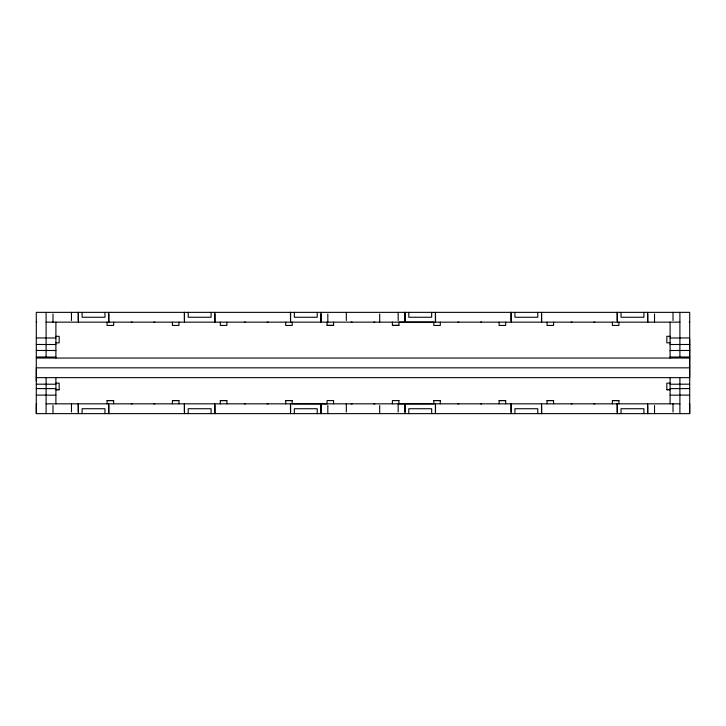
<?xml version="1.0" encoding="UTF-8"?>
<svg xmlns="http://www.w3.org/2000/svg" width="726" height="726" viewBox="0 0 726 726"><rect width="100%" height="100%" fill="white"/><g stroke="black" fill="none" stroke-linecap="round" stroke-linejoin="round"><path stroke-width="1.09" d="M689.228 403.828L689.7 403.828L689.7 413.629L36.3 413.629L36.3 403.828L36.772 403.828M36.3 380.905L36.3 367.837L689.7 367.837M689.7 339.55L689.7 377.638L36.3 377.638M373.89 322.153L374.335 322.108A2.45 2.45 0 0 0 374.788 321.981M352.11 403.874L351.665 403.919A2.45 2.45 0 0 0 351.212 404.046M153.912 322.172L154.357 322.135A2.468 2.468 0 0 0 154.81 321.999M267.168 322.172L267.613 322.135A2.468 2.468 0 0 0 268.066 321.999M480.612 322.172L481.057 322.135A2.468 2.468 0 0 0 481.51 321.999M593.868 322.172L594.313 322.135A2.468 2.468 0 0 0 594.766 321.999M132.132 403.847L131.687 403.892A2.468 2.468 0 0 0 131.234 404.019M245.388 403.847L244.943 403.892A2.468 2.468 0 0 0 244.49 404.019M458.832 403.847L458.387 403.892A2.468 2.468 0 0 0 457.934 404.019M572.088 403.847L571.643 403.892A2.468 2.468 0 0 0 571.19 404.019M36.3 322.153L36.772 322.153M46.101 322.153L679.899 322.153M689.228 322.153L689.7 322.153M327.063 325.393L333.597 325.393M392.403 325.393L398.937 325.393M55.902 336.31L59.169 336.31L59.169 342.863L55.902 342.844M670.098 336.31L666.831 336.31L666.831 342.863L670.098 342.844M36.3 337.944L46.101 337.944M679.899 337.944L689.7 337.944M46.101 337.989L55.902 337.989M670.098 337.989L679.899 337.989M36.3 344.478L55.902 344.523M670.098 344.523L689.7 344.478M36.3 350.467L55.902 350.513M689.7 350.467L670.098 350.513M36.3 357.001L46.101 357.001M679.899 357.001L689.7 357.001M55.902 357.047L46.101 357.047L46.101 312.352M670.098 357.047L679.899 357.047L679.899 312.352M36.3 358.036L689.7 358.036M55.902 383.156L59.169 383.137L59.169 389.69L55.902 389.69L59.169 389.671M670.098 383.137L666.831 383.137L666.831 389.69L670.098 389.69L666.831 389.671M36.3 384.172L55.902 384.226M670.098 384.226L689.7 384.172M36.3 388.582L55.902 388.628M689.7 388.582L670.098 388.628M36.3 395.116L46.101 395.116M679.899 395.116L689.7 395.116M46.101 395.162L55.902 395.162M670.098 395.162L679.899 395.162M107.085 403.847L107.085 400.561L113.619 400.561L113.619 403.847M172.425 403.847L172.425 400.561L178.959 400.561L178.959 403.847M220.341 403.847L220.341 400.561L226.875 400.561L226.875 403.847M285.681 403.847L285.681 400.561L292.215 400.561L292.215 403.847L327.063 403.874L327.063 400.58L333.597 400.58L333.597 403.874M398.937 400.58L398.937 403.874L433.785 403.847L433.785 400.561L440.319 400.561L440.319 403.847M499.125 403.847L499.125 400.561L505.659 400.561L505.659 403.847M547.041 403.847L547.041 400.561L553.575 400.561L553.575 403.847M612.381 403.847L612.381 400.561L618.915 400.561L618.915 403.847M107.085 400.58L113.619 400.58M172.425 400.58L178.959 400.58M220.341 400.58L226.875 400.58M285.681 400.58L292.215 400.58M398.937 400.607L392.403 400.58L392.403 403.874M433.785 400.58L440.319 400.58M499.125 400.58L505.659 400.58M547.041 400.58L553.575 400.58M612.381 400.58L618.915 400.58M46.101 403.828L679.899 403.828M572.088 322.172L571.643 322.135A2.468 2.468 0 0 1 571.19 321.999M458.832 322.172L458.387 322.135A2.468 2.468 0 0 1 457.934 321.999M245.388 322.172L244.943 322.135A2.468 2.468 0 0 1 244.49 321.999M132.132 322.172L131.687 322.135A2.468 2.468 0 0 1 131.234 321.999M593.868 403.847L594.313 403.892A2.468 2.468 0 0 1 594.766 404.019M480.612 403.847L481.057 403.892A2.468 2.468 0 0 1 481.51 404.019M267.168 403.847L267.613 403.892A2.468 2.468 0 0 1 268.066 404.019M153.912 403.847L154.357 403.892A2.468 2.468 0 0 1 154.81 404.019M352.11 322.153L351.665 322.108A2.45 2.45 0 0 1 351.212 321.981M373.89 403.874L374.335 403.919A2.45 2.45 0 0 1 374.788 404.046M689.7 413.629L689.7 312.352L36.3 312.352L36.3 413.629M679.899 377.638L679.899 413.629M673.011 312.352L673.011 320.52M673.011 403.828L673.011 411.996M670.098 322.099L670.098 358.09M670.098 377.674L670.098 403.847M654.525 313.986L654.525 322.153M654.525 405.462L654.525 413.629M647.773 313.986L647.773 322.153M647.773 405.462L647.773 413.629M647.637 312.352L647.637 322.153M647.637 403.828L647.637 413.629M643.908 312.352L643.908 317.253L621.039 317.253L621.039 312.352M643.908 413.629L643.908 408.729L621.039 408.729L621.039 413.629M618.915 322.153L618.915 325.439L612.381 325.42L612.381 322.153M617.309 312.352L617.309 322.153M617.309 403.828L617.309 413.629M617.173 312.352L617.173 320.52M617.173 403.828L617.173 411.996M553.575 322.153L553.575 325.439L547.041 325.439L547.041 322.153M541.65 313.986L541.65 322.153M541.65 405.462L541.65 413.629M541.514 312.352L541.514 322.153M541.514 403.828L541.514 413.629M537.784 312.352L537.784 317.253L514.915 317.253L514.915 312.352M537.784 413.629L537.784 408.729L514.915 408.729L514.915 413.629M511.186 312.352L511.186 322.153M511.186 403.828L511.186 413.629M511.05 312.352L511.05 320.52M511.05 403.828L511.05 411.996M505.659 322.153L505.659 325.439L499.125 325.439L499.125 322.153M440.319 322.153L440.319 325.439L433.785 325.439L433.785 322.153L398.937 322.153L398.937 325.42L392.403 325.42L392.403 322.126M435.527 313.986L435.527 322.153M435.527 405.462L435.527 413.629M435.391 312.352L435.391 322.153M435.391 403.828L435.391 413.629M431.661 312.352L431.661 317.253L408.792 317.253L408.792 312.352M431.661 413.629L431.661 408.729L408.792 408.729L408.792 413.629M405.063 312.352L405.063 322.153M405.063 403.828L405.063 413.629M404.926 312.352L404.926 320.52M404.926 403.828L404.926 411.996M398.175 312.352L398.175 320.52M398.175 403.828L398.175 411.996M379.689 313.986L379.689 322.153M379.689 405.462L379.689 413.629M346.311 312.352L346.311 320.52M346.311 403.828L346.311 411.996M333.597 322.126L333.597 325.42L327.063 325.42L327.063 322.126M327.825 313.986L327.825 322.153M327.825 405.462L327.825 413.629M321.074 313.986L321.074 322.153M321.074 405.462L321.074 413.629M320.937 312.352L320.937 322.153M320.937 403.828L320.937 413.629M317.208 312.352L317.208 317.253L294.339 317.253L294.339 312.352M317.208 413.629L317.208 408.729L294.339 408.729L294.339 413.629M292.215 322.153L292.215 325.439L285.681 325.439L285.681 322.153M290.609 312.352L290.609 322.153M290.609 403.828L290.609 413.629M290.473 312.352L290.473 320.52M290.473 403.828L290.473 411.996M226.875 322.153L226.875 325.439L220.341 325.42L220.341 322.153M214.95 313.986L214.95 322.153M214.95 405.462L214.95 413.629M214.814 312.352L214.814 322.153M214.814 403.828L214.814 413.629M211.084 312.352L211.084 317.253L188.215 317.253L188.215 312.352M211.084 413.629L211.084 408.729L188.215 408.729L188.215 413.629M184.486 312.352L184.486 322.153M184.486 403.828L184.486 413.629M184.35 312.352L184.35 320.52M184.35 403.828L184.35 411.996M178.959 322.153L178.959 325.439L172.425 325.42L172.425 322.153M113.619 322.153L113.619 325.439L107.085 325.439L107.085 322.153M108.827 313.986L108.827 322.153M108.827 405.462L108.827 413.629M108.691 312.352L108.691 322.153M108.691 403.828L108.691 413.629M104.961 312.352L104.961 317.253L82.092 317.253L82.092 312.352M104.961 413.629L104.961 408.729L82.092 408.729L82.092 413.629M78.363 312.352L78.363 322.153M78.363 403.828L78.363 413.629M78.227 312.352L78.227 320.52M78.227 403.828L78.227 411.996M71.475 312.352L71.475 320.52M71.475 403.828L71.475 411.996M55.902 322.099L55.902 358.09M55.902 377.674L55.902 403.847M52.989 313.986L52.989 322.153M52.989 405.462L52.989 413.629M46.101 377.638L46.101 413.629"/></g></svg>
